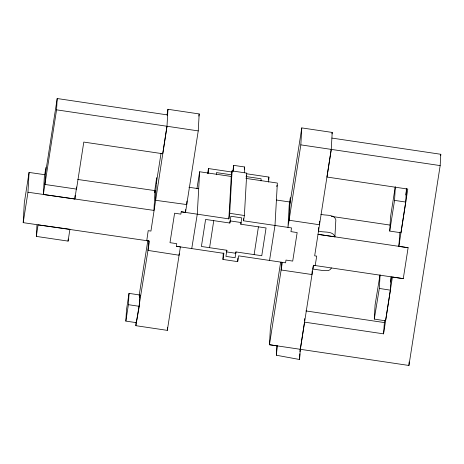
<?xml version="1.0" encoding="UTF-8"?>
<svg xmlns="http://www.w3.org/2000/svg" width="464" height="464" viewBox="0 0 464 464"><rect width="100%" height="100%" fill="white"/><g stroke="black" fill="none" stroke-linecap="round" stroke-linejoin="round"><path stroke-width="0.7" d="M223.3 252.967L222.94 259.44L237.684 261.644L238.595 255.844L285.557 262.821L286.01 260.072L292.714 261.093L297.163 232.563L290.94 231.629L291.531 227.917L243.559 220.8L244.389 215.516L246.755 173.113L232.075 170.909L229.703 213.312L228.862 218.875L181.215 211.787L180.844 214.136L174.597 213.214L169.992 242.678L176.749 243.67L176.361 246.303L180.392 246.889L167.324 330.368L135.877 325.687L149.466 241.071L23.2 222.656L24.308 202.867L29.07 172.434L44.817 174.708M23.2 222.656L27.968 192.224L29.07 172.434M36.314 236.402L38.083 224.883L69.913 229.274L68.092 241.112L36.314 236.402L36.946 225.092M76.635 186.998L74.866 199.021L43.343 194.497L44.289 177.532L45.866 167.481L44.915 184.446L76.519 189.115L83.793 142.077L162.736 153.735L166.994 126.249L167.939 109.289L199.189 113.941L198.238 130.9L185.501 212.437L181.215 211.787M43.343 194.497L56.562 109.84L57.194 98.53L167.626 114.939M68.092 241.112L68.208 238.989M74.866 199.021L75.064 195.489M125.854 321.094L126.486 309.79L129.027 293.376L139.902 295.005L139.27 306.315L136.323 322.671L125.854 321.094L128.395 304.686L129.027 293.376M135.877 325.687L136.074 322.149M148.555 240.52L148.004 250.415L179.081 255.229L179.162 253.82M77.737 179.464L155.034 190.623L153.932 210.412L27.968 192.224M167.324 330.368L167.487 327.538M185.501 212.437L185.658 209.612M186.94 201.04L186.743 204.572L155.394 200.268L156.658 177.648L154.686 191.261M228.862 218.875L231.234 176.465L199.648 171.761L197.275 214.165L191.748 248.6M208.168 173.571L208.452 168.554L231.977 172.04M216.328 174.754L216.45 172.602L231.832 174.87M233.409 171.094L233.728 165.358L244.627 166.982L244.308 172.712M237.684 261.644L237.881 258.048M243.559 220.8L243.681 218.643M260.994 180.925L261.116 178.773L246.32 176.587M268.633 182.091L268.911 177.074L246.465 173.756M320.873 214.258C325.374 215.888 334.208 213.811 335.849 219.872L334.898 236.837L317.991 234.332L408.117 247.718L403.28 278.638L392.416 277.031L383.56 333.854L304.552 322.138L300.324 349.305L299.547 359.501L276.376 355.238L276.933 345.344M281.567 262.206L281.132 269.984L269.456 344.723L277.275 345.889L276.376 355.238M331.255 149.385L319.499 224.762L289.072 220.243L290.336 197.623L289.234 204.769L287.97 227.389L300.834 144.867L301.78 127.907L332.207 132.426L331.255 149.385L326.958 177.033L407.786 189.063L398.843 246.343L408.117 247.718M299.547 359.501L299.86 353.846M299.982 351.729L300.138 348.899M304.633 320.723L304.749 318.6M312.185 271.011L311.988 274.543L300.324 349.305L269.456 344.723L270.408 327.758L280.633 262.27M318.542 230.306L318.704 227.482M319.696 221.229L319.499 224.762L314.673 255.821L316.709 256.122L315.195 265.547L313.426 265.275L312.829 269.045L322.544 270.489L328.431 270.587L330.229 269.561L331.453 267.954M391.123 276.735L390.375 290.162L385.578 320.85L374.286 319.081L375.08 304.947L379.993 275.013M374.286 319.081L379.32 288.434L380.074 275.007M383.56 333.854L384.523 320.415M406.481 188.628L405.727 202.055L400.971 232.754L389.731 231.078L390.52 216.943L395.229 186.957M389.731 231.078L394.551 200.378L395.299 186.951M398.843 246.343L399.927 232.174M300.324 349.305L408.935 365.47L409.132 361.937M408.935 365.47L440.168 165.59L440.8 154.28L331.888 138.075M226.873 250.258L226.647 251.917L235.776 253.269L235.973 251.923L261.766 255.734L266.069 227.963L240.816 224.234L241.785 217.865L230.886 216.247L229.848 223.033L205.604 219.437L201.405 246.477L226.873 250.258L225.927 256.372L235.097 257.735L235.973 251.923M146.757 240.688L148.196 230.672L150.939 231.072L166.994 126.249M154.727 192.763L155.034 190.623M231.234 176.465L232.075 170.909M244.308 169.099L244.627 166.982M232.795 171.465L233.728 165.358M240.816 224.234L241.077 222.529L230.179 220.905L229.848 223.033M207.675 173.53L208.452 168.554M209.583 247.689L213.759 220.661M254.127 254.603L258.431 226.832M268.47 179.922L268.911 177.074M276.805 186.621L277.031 185.194M269.538 260.455L274.995 225.458L277.362 183.048L245.932 178.391M390.502 282.06L391.28 277.083M406.186 190.06L406.406 188.633M45.547 173.136L57.194 98.53M156.339 183.303L161.025 153.416M167.046 114.979L167.939 109.289M147.842 240.526L139.13 295.58M198.853 116.087L199.189 113.941M246.135 177.074L246.343 175.752M290.023 203.278L301.78 127.907M282.332 262.346L281.132 269.984L311.988 274.543L313.426 265.275L403.28 278.638M331.98 133.847L332.207 132.426M405.733 194.938L406.742 188.494M440.58 155.707L440.8 154.28M222.94 259.44L223.903 253.373L176.361 246.303M196.939 188.628L199.648 171.761M139.391 297.853L139.902 295.005M318.507 231.014C323.333 232.922 332.972 230.376 334.898 236.837M188.923 187.276L198.696 188.726M305.898 310.932L384.192 322.55M300.834 144.867L440.168 165.59M56.562 109.84L198.238 130.9M394.551 200.378L405.727 202.055M276.416 200.013L289.513 201.962M331.261 216.346L390.624 225.168M229.703 213.312L244.389 215.516M128.395 304.686L139.27 306.315M379.32 288.434L390.375 290.162"/></g></svg>
